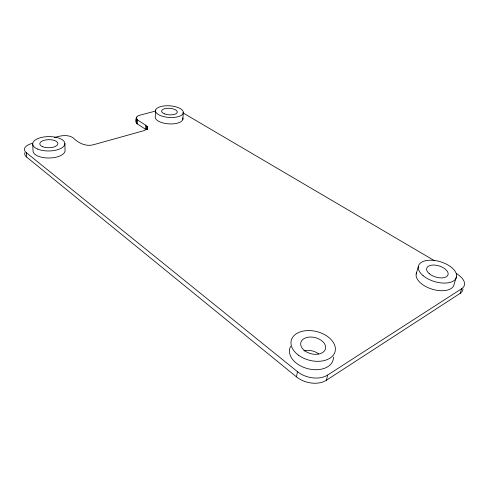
<?xml version="1.0" encoding="UTF-8"?>
<svg xmlns="http://www.w3.org/2000/svg" width="489" height="489" viewBox="0 0 489 489"><rect width="100%" height="100%" fill="white"/><g stroke="black" fill="none" stroke-linecap="round" stroke-linejoin="round"><path stroke-width="0.73" d="M136.272 117.916L137.311 119.854L145.771 125.282L145.606 129.298L137.177 123.839C134.652 121.229 135.771 115.435 139.909 115.172L155.826 110.985M136.18 122.384L136.382 117.433M136.37 122.88L136.498 118.9M136.535 120.276L136.645 116.969M136.7 123.369L136.834 119.383M137.177 123.839L137.311 119.854M146.755 129.573L146.896 126.223L145.771 125.282M147.14 129.408L147.25 126.724L146.896 126.223M147.354 129.603L147.25 126.724M155.618 110.019L155.319 116.364A13.906 5.892 4 0 0 169.127 123.894A13.906 5.892 4 0 0 182.776 117.88M182.849 119.42L183.289 113.081A13.973 5.819 4 0 0 163.809 105.979A13.973 5.819 4 0 0 161.181 115.862A13.973 5.819 4 0 0 183.289 113.081M462.997 288.987A18.429 9.774 17.7 0 1 460.137 293.382L326.45 380.228A21.253 14.438 15.1 0 1 296.456 376.86L297.483 371.671L26.296 152.654A15.031 6.779 -1 0 1 32.243 143.363M326.45 380.228L327.63 375.057L461.689 288.693A18.509 9.719 17.6 0 0 456.414 273.608M136.144 121.889L136.254 121.4M416.176 274.017L418.333 266.487M456.592 276.377L454.153 283.932A19.676 10.434 17.2 0 1 432.398 289.268A19.676 10.434 17.2 0 1 416.585 272.728M460.137 293.382L461.689 288.693M54.407 137.586C60.226 135.697 67.341 134.212 72.922 137.635C78.313 143.124 86.113 146.963 93.827 144.634L143.821 130.697L146.755 129.218L147.452 127.238M182.831 112.8L434.715 260.851M24.872 152.666A14.982 6.828 -1.1 0 0 26.54 156.993L296.456 376.86M26.296 152.654L26.54 156.993M32.69 143.803L33.038 150.783A16.009 7.268 -0.7 0 0 49.059 158.014A16.009 7.268 -0.7 0 0 65.049 150.453L64.884 143.528M303.865 350.9A12.555 8.411 14.6 0 1 318.651 353.889M327.63 375.057A21.357 14.383 14.9 0 1 297.483 371.671M333.48 356.976A22.433 14.902 14.5 0 1 308.046 368.749A22.433 14.902 14.5 0 1 290.619 346.371M304.83 350.827A12.714 8.325 14.2 0 0 325.387 349.134A12.714 8.325 14.2 0 0 309.244 337.08A12.714 8.325 14.2 0 0 304.83 350.827M429.263 273.687A11.143 5.819 16.9 0 0 447.594 275.619A11.143 5.819 16.9 0 0 435.277 265.136A11.143 5.819 16.9 0 0 429.263 273.687M42.506 146.645A9.053 4.04 -0.6 0 0 57.61 144.64A9.053 4.04 -0.6 0 0 46.4 139.836A9.053 4.04 -0.6 0 0 42.506 146.645M164.762 113.937A7.861 3.27 4 0 0 177.232 112.415A7.861 3.27 4 0 0 166.333 108.387A7.861 3.27 4 0 0 164.762 113.937M37.622 149.059A16.1 7.188 -0.6 0 0 64.414 145.392A16.1 7.188 -0.6 0 0 44.328 136.92A16.1 7.188 -0.6 0 0 37.622 149.059M423.107 275.662A19.811 10.342 16.9 0 0 455.65 278.938A19.811 10.342 16.9 0 0 433.535 260.356A19.811 10.342 16.9 0 0 423.107 275.662M298.559 355.24A22.61 14.804 14.2 0 0 334.971 351.933A22.61 14.804 14.2 0 0 305.992 330.68A22.61 14.804 14.2 0 0 298.559 355.24"/></g></svg>
